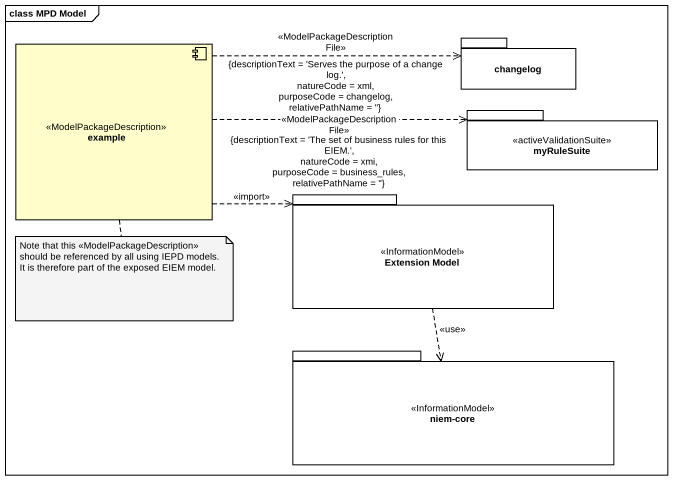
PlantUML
@startuml
mainframe class MPD Model
component example <<ModelPackageDescription>>
package changelog {
}
package myRuleSuite <<activeValidationSuite>> {
}
package "Extension Model" as Extension_Model <<InformationModel>> {
}
package "niem-core" as niem_core <<InformationModel>> {
}
example .right.> changelog : <<ModelPackageDescriptionFile>>\n{descriptionText = 'Serves the purpose of a change log.', natureCode = xml, purposeCode = changelog, relativePathName = ''}
example .right.> myRuleSuite : <<ModelPackageDescriptionFile>>\n{descriptionText = 'The set of business rules for this EIEM.', natureCode = xmi, purposeCode = business_rules, relativePathName = ''}
example .right.> Extension_Model : <<import>>
Extension_Model ..> niem_core : <<use>>
note bottom of example : Note that this <<ModelPackageDescription>> should be referenced by all using IEPD models. It is therefore part of the exposed EIEM model.
@enduml
